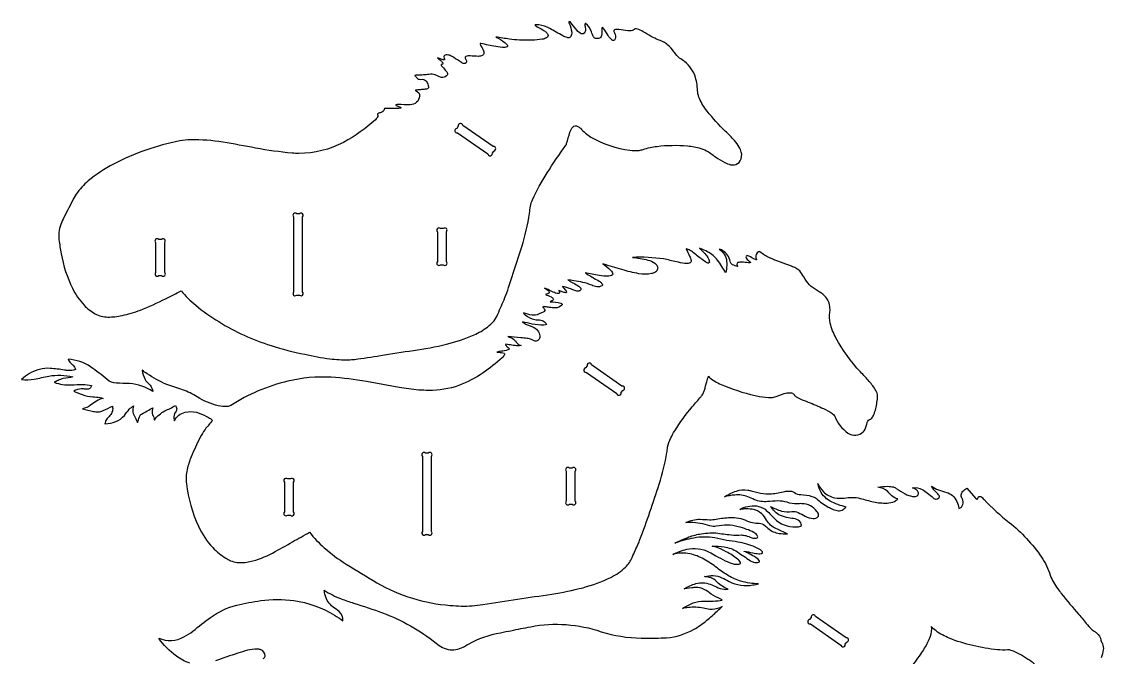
# Model space of a CAD drawing. Extents: x -4 to 123, y -7 to 98.
# Drawn here: x 45.5 to 105.3, y 63.3 to 98.4 of the extents above; entities that cross this region are included whole.
import ezdxf

# ---------------------------------------------------------------- set-up
doc = ezdxf.new("R2010")
doc.units = 0
doc.header["$MEASUREMENT"] = 0
doc.layers.get('0').update_dxf_attribs({"linetype": 'CONTINUOUS'})

msp = doc.modelspace()

# ---------------------------------------------------------------- linework, layer by layer
for points in [[(65.308, 93.367, 0.045765), (65.198, 93.334, 0.085392), (65.151, 93.302, 0.270084), (65.151, 93.262, -0.155524), (65.153, 93.158, -0.106179), (65.028, 92.978, -0.059849), (63.266, 91.726, -0.12135), (60.8, 91.114, -0.018777), (60.427, 91.131, -0.02375), (58.408, 91.409, 0.007388), (56.601, 91.736, 0.041253), (54.819, 91.872, 0.04256), (54.216, 91.803, 0.070776), (50.554, 90.525, 0.054023), (49.156, 89.591, 0.061178), (48.497, 88.863, 0.035664), (48.281, 88.489, -0.006169), (47.771, 87.488, 0.10457), (47.526, 86.629, 0.045088), (47.538, 86.351, 0.009362), (47.66, 85.569, 0.067318), (48.282, 83.664, 0.069149), (48.928, 82.73, 0.070385), (49.538, 82.247, 0.124563), (50.24, 82.07, 0.062804), (51.024, 82.154, 0.03693), (52.038, 82.456, 0.027852), (53.435, 83.083, -0.002601), (54.293, 83.527, 0.051242), (55.095, 82.718, 0.037033), (56.366, 81.815, 0.063555), (59.26, 80.492, 0.027573), (61.122, 80.012, 0.018205), (62.516, 79.76, 0.037736), (63.525, 79.706, 0.019133), (63.869, 79.73, 0.014206), (65.304, 79.94, -0.010694), (67.128, 80.22, 0.025676), (68.963, 80.569, 0.041068), (70.484, 81.083, 0.05122), (71.22, 81.513, 0.059607), (71.585, 81.868, 0.066934), (71.792, 82.234, 0.005853), (72.185, 83.141, 0.020313), (72.388, 83.695, 0.004539), (73.121, 85.956, 0.033882), (73.542, 87.797, -0.009899), (73.596, 88.2, -0.058154), (73.704, 88.551, -0.0364), (74.514, 90.034, -0.014394), (75.559, 91.576, 0.068044), (75.596, 91.655, -0.011916), (75.774, 92.289, -0.100766), (75.933, 92.569, -0.334065), (76.207, 92.606, -0.093819), (76.352, 92.502, 0.073989), (76.941, 92.017, 0.099729), (79.092, 91.291, 0.047178), (79.595, 91.284, 0.056264), (79.822, 91.336, -0.056071), (80.593, 91.503, -0.052406), (82.268, 91.532, -0.040053), (83.01, 91.395, -0.06295), (83.426, 91.208, 0.009215), (83.953, 90.833, 0.041703), (84.481, 90.544, 0.111318), (84.845, 90.479, 0.24613), (85.186, 90.708, 0.210201), (85.244, 91.193, 0.072373), (85.132, 91.461, 0.049684), (84.871, 91.826, 0.020699), (84.365, 92.343, -0.032231), (83.357, 93.457, -0.057584), (82.934, 94.145, -0.067565), (82.839, 94.494, 0.063282), (82.717, 95.311, 0.149728), (82.112, 96.191, 0.017309), (81.839, 96.384, -0.050117), (81.688, 96.527), (81.366, 96.934, 0.100712), (80.856, 97.323, 0.029824), (80.662, 97.394, -0.040943), (80.274, 97.578, -0.004163), (79.822, 97.842, 0.046669), (79.505, 97.989, 0.152031), (79.359, 97.994, 0.127881), (79.288, 97.938, -0.116879), (79.229, 97.902, -0.102905), (78.968, 97.889, 0.00781), (78.486, 97.963, 0.118057), (78.234, 97.938, 0.452792), (78.204, 97.856, -0.041071), (78.285, 97.69, -0.236998), (78.244, 97.382, -0.392635), (78.131, 97.357, -0.074806), (78.088, 97.385, -0.070029), (77.891, 97.626, 0.013525), (77.637, 98.024, 0.066694), (77.58, 98.079, 0.363856), (77.557, 98.072, 0.087247), (77.546, 97.996, -0.064556), (77.515, 97.633, -0.125783), (77.46, 97.52, -0.111228), (77.417, 97.493, -0.13889), (77.19, 97.47, -0.206783), (77.072, 97.565, -0.046443), (76.975, 97.832, 0.172416), (76.644, 98.289, 0.592582), (76.602, 98.249, 0.011999), (76.63, 98.01, -0.11036), (76.605, 97.808, -0.408153), (76.399, 97.733, -0.107605), (76.169, 97.916, -0.005633), (75.849, 98.317, 0.089906), (75.752, 98.398, 0.400838), (75.718, 98.383, 0.122856), (75.734, 98.291, -0.069238), (75.876, 97.818, -0.148336), (75.824, 97.569, -0.244572), (75.709, 97.507, -0.078726), (75.632, 97.515, -0.059878), (75.379, 97.617, 0.004281), (74.661, 98.021, 0.080643), (74.063, 98.218, 0.060639), (73.857, 98.22, 0.516318), (73.847, 98.201, 0.100556), (73.868, 98.179, -0.007739), (74.283, 97.941, -0.023764), (74.44, 97.829, -0.091897), (74.555, 97.683, -0.403661), (74.491, 97.509, -0.085014), (74.244, 97.424, -0.035292), (73.676, 97.376, -0.011492), (72.992, 97.377, -0.023477), (72.431, 97.432, -0.00305), (71.687, 97.548, -0.03964), (72.168, 97.248, -0.030091), (72.279, 97.15, -0.07111), (72.327, 97.076, -0.438074), (72.291, 96.999, -0.093632), (72.179, 96.976, -0.045101), (71.674, 97.021, -0.009395), (70.853, 97.193, 0.225978), (70.816, 97.186, 0.200152), (70.832, 97.108, -0.042099), (71.006, 96.791, -0.101956), (71.027, 96.65, -0.259277), (70.936, 96.527, -0.104089), (70.726, 96.481, -0.019524), (70.266, 96.504, 0.088616), (70.025, 96.478, 0.45428), (69.988, 96.379, -0.02235), (70.056, 96.236, -0.612701), (69.923, 96.083, -0.086216), (69.777, 96.143, -0.005051), (69.353, 96.42, 0.055097), (69.118, 96.537, 0.145317), (68.878, 96.544, 0.11207), (68.822, 96.508, 0.185859), (68.808, 96.447, 0.065549), (68.846, 96.325, -0.192725), (68.845, 96.289, -0.222072), (68.833, 96.281, -0.080526), (68.773, 96.285, -0.004875), (68.567, 96.361, 0.091508), (68.465, 96.395), (68.463, 96.392, 0.033077), (68.624, 96.259, -0.06428), (68.753, 96.121, -0.399963), (68.733, 96.046, 0.073702), (68.664, 96.021, 0.277808), (68.67, 95.968, 0.086398), (68.731, 95.896, -0.014232), (68.942, 95.663, -0.180318), (69.006, 95.486, -0.205004), (68.951, 95.397, -0.219208), (68.679, 95.32, -0.066459), (68.569, 95.348), (68.333, 95.45, 0.161298), (67.972, 95.482, -0.034923), (67.693, 95.451, -0.012629), (67.312, 95.438, 0.084237), (67.214, 95.421, 0.492802), (67.216, 95.398, -0.076611), (67.346, 95.262, 0.175027), (67.444, 95.211, 0.079902), (67.619, 95.214, -0.231384), (67.832, 95.101, -0.15017), (67.962, 94.776, -0.109203), (67.947, 94.714, -0.162137), (67.849, 94.669, -0.044015), (67.583, 94.64, 0.004798), (67.309, 94.62, 0.062944), (67.251, 94.602), (67.247, 94.595, 0.211487), (67.275, 94.566, -0.37312), (67.465, 94.286, -0.400312), (66.944, 93.802, 0.001561), (66.289, 93.815, 0.028338), (66.179, 93.807, 0.234948), (66.153, 93.793, 0.13758), (66.18, 93.765, -0.01089), (66.409, 93.665, -0.093151), (66.439, 93.638, -0.401469), (66.433, 93.619, -0.085621), (66.404, 93.607, -0.041252), (66.081, 93.593, 0.006826), (65.528, 93.6), (65.526, 93.598, -0.283141), (65.389, 93.397, -0.062223)], [(69.565, 92.25), (71.246, 91.083, 1), (71.492, 91.127), (71.576, 91.248, 1), (71.531, 91.494), (69.851, 92.661, 1), (69.605, 92.617), (69.521, 92.496, 1)], [(60.506, 87.607), (60.506, 83.46, 1), (60.683, 83.284), (60.829, 83.284, 1), (61.006, 83.46), (61.006, 87.607, 1), (60.829, 87.784), (60.683, 87.784, 1)], [(68.451, 86.779), (68.451, 85.133, 1), (68.628, 84.956), (68.775, 84.956, 1), (68.951, 85.133), (68.951, 86.779, 1), (68.775, 86.956), (68.628, 86.956, 1)], [(52.882, 86.181), (52.882, 84.534, 1), (53.059, 84.357), (53.205, 84.357, 1), (53.382, 84.534), (53.382, 86.181, 1), (53.205, 86.357), (53.059, 86.357, 1)], [(71.743, 80.134, 0.01765), (71.993, 80.111, -0.083047), (72.136, 80.071, -0.375649), (72.165, 79.992, -0.108822), (72.034, 79.82, -0.029413), (70.982, 78.983, -0.061178), (69.629, 78.285, -0.088262), (67.98, 78.015, -0.034462), (66.867, 78.095, -0.00988), (66.338, 78.175), (64.532, 78.506, 0.029439), (62.574, 78.744, 0.07433), (60.187, 78.522, 0.087098), (57.034, 77.177, -0.107805), (56.845, 77.123, -0.072482), (56.341, 77.164, -0.083169), (55.184, 77.657, 0.051413), (54.375, 78.045, -0.01305), (53.506, 78.344, -0.05714), (52.405, 78.936, -0.010862), (52.137, 79.128, 0.084035), (52.301, 78.62, 0.084828), (52.504, 78.369, -0.121548), (52.713, 78.044, -0.040926), (52.732, 77.954, 0.132627), (51.445, 78.389, 0.006149), (50.71, 78.409, -0.152205), (50.2, 78.609, 0.025742), (49.289, 79.317, 0.132101), (48.056, 79.734, 0.14683), (48.173, 79.541, -0.010952), (48.322, 79.401, -0.109544), (48.451, 79.167, -0.098304), (48.046, 79.116, -0.026079), (47.841, 79.135, 0.02559), (47.051, 79.232, 0.152656), (45.919, 78.95, 0.057033), (45.477, 78.617, 0.07184), (46.174, 78.641, 0.005383), (46.981, 78.803, -0.108055), (48.297, 78.765, -0.022149), (47.78, 78.664, 0.054939), (47.487, 78.565, 0.017868), (47.279, 78.461, 0.099946), (48.212, 78.316, -0.020417), (48.849, 78.347, -0.054843), (49.346, 78.282, -0.127435), (49.243, 78.128, -0.154716), (49.098, 78.077, -0.042023), (48.892, 78.094, 0.135898), (48.455, 78.03, 0.045196), (48.365, 77.976, 0.015402), (48.819, 77.781, 0.086552), (49.414, 77.665, -0.02853), (49.8, 77.618, -0.030218), (49.974, 77.571, 0.092201), (49.612, 77.419, 0.012182), (49.284, 77.191, -0.097489), (48.842, 76.993, 0.001872), (49.444, 76.856, 0.046271), (49.707, 76.823, 0.101332), (49.983, 76.896, -0.014141), (50.493, 77.141, -0.118694), (50.492, 76.873, -0.100278), (50.357, 76.632, 0.039345), (50.165, 76.398, 0.099743), (50.079, 76.168, 0.064327), (50.684, 76.295, 0.13033), (51.155, 76.634, -0.026601), (51.426, 76.973, -0.069858), (51.667, 77.162, 0.117293), (51.621, 76.816, 0.090339), (51.672, 76.672, -0.016754), (51.832, 76.357, -0.047036), (51.874, 76.221, -0.007849), (51.983, 76.551, -0.161317), (52.109, 76.705, -0.003536), (52.731, 77.056, 0.11454), (52.696, 76.744, 0.082027), (52.748, 76.6, -0.024732), (52.801, 76.453, -0.047016), (52.815, 76.375, -0.127981), (53.387, 76.885, 0.031193), (53.984, 77.178, -0.100056), (54.046, 77.014, -0.182431), (53.98, 76.819, 0.190044), (53.893, 76.455, 0.046811), (53.919, 76.33, -0.22884), (54.52, 76.807, -0.120494), (55.131, 76.804, -0.066101), (55.702, 76.576, -0.014502), (55.914, 76.453, -0.092022), (56.025, 76.348, 0.024673), (55.614, 75.857, 0.038296), (55.329, 75.397, 0.012444), (54.85, 74.345, 0.043213), (54.619, 73.638, 0.080094), (54.586, 72.853, 0.078303), (55.251, 70.502, 0.075992), (56.038, 69.324, 0.068794), (56.77, 68.734, 0.024706), (57.026, 68.602, 0.118126), (57.745, 68.499, 0.040982), (58.088, 68.551, 0.069539), (59.342, 69.025, 0.00617), (60.445, 69.641, -0.002561), (61.394, 70.176, 0.052301), (62.198, 69.317, 0.04448), (63.411, 68.418, 0.001777), (65.112, 67.378, 0.111888), (69.164, 66.129, 0.011711), (69.774, 66.093, 0.043792), (70.968, 66.181, -0.003277), (74.78, 66.751, 0.024857), (76.502, 67.11, 0.045516), (78.044, 67.68, 0.075518), (78.854, 68.246, 0.094162), (79.219, 68.787, -0.007569), (79.554, 69.541, 0.011841), (79.647, 69.765, 0.00842), (80.198, 71.293, 0.003798), (80.712, 72.834, 0.035024), (81.138, 74.58, 0.007881), (81.175, 74.878, -0.077883), (81.348, 75.389, -0.024608), (81.568, 75.775, -0.034388), (82.539, 77.108, -0.006311), (83.024, 77.671, 0.067531), (83.137, 77.848, 0.019254), (83.207, 78.033, 0.015085), (83.336, 78.485, -0.012002), (83.442, 78.806, 0.122394), (83.607, 78.628, 0.051584), (84.321, 78.264, 0.048953), (86.255, 77.679, 0.046076), (86.915, 77.622, 0.084431), (87.166, 77.675, -0.048405), (87.771, 77.875, -0.112977), (88.03, 77.874, -0.201127), (88.169, 77.762, 0.060267), (88.22, 77.706, 0.051245), (88.499, 77.55, 0.016775), (88.942, 77.369, -0.007083), (89.792, 77.01, -0.033971), (90.246, 76.762, -0.121555), (90.416, 76.583, 0.151862), (91.143, 75.658, 0.349199), (91.984, 75.73, 0.054214), (92.07, 75.837, 0.074047), (92.205, 76.249, -0.105201), (92.275, 76.375, -0.131615), (92.386, 76.427, 0.131162), (92.46, 76.481, 0.066959), (92.57, 76.675, 0.078626), (92.745, 77.355, 0.034123), (92.775, 77.706, 0.1358), (92.683, 78.004, 0.051246), (92.32, 78.511, 0.012534), (91.834, 79.037, -0.06291), (90.479, 80.918, -0.058346), (90.16, 81.731, -0.099086), (90.146, 82.315, 0.103753), (90.078, 82.901, 0.116919), (89.846, 83.246, 0.063367), (89.436, 83.534, -0.147917), (88.708, 84.286, 0.057846), (88.473, 84.616, 0.082299), (88.257, 84.774, 0.018825), (88.024, 84.875, -0.013667), (86.804, 85.343, -0.070166), (86.28, 85.671, 0.279584), (86.196, 85.678, 0.337705), (86.052, 85.344), (86.091, 85.267, -0.137021), (86.091, 85.24, -0.294462), (86.058, 85.246, -0.0505), (85.761, 85.392, 0.135048), (85.555, 85.452, 0.380433), (85.507, 85.395, 0.203012), (85.529, 85.309, 0.012223), (85.738, 85.116, -0.279154), (85.749, 85.083, -0.266862), (85.736, 85.073, -0.077412), (85.648, 85.067, 0.015618), (85.265, 85.102, 0.084383), (85.073, 85.08, 0.369443), (85.009, 84.975, 0.009055), (85.043, 84.856, -0.042889), (84.768, 84.96, -0.06075), (84.683, 85.022, -0.094619), (84.644, 85.084, -0.04884), (84.611, 85.24, 0.204825), (84.155, 85.778, 0.054023), (84.026, 85.82, -0.068146), (84.297, 85.551, -0.13977), (84.437, 85.152, -0.037042), (84.424, 84.683, -0.059965), (84.382, 84.507, 0.040213), (83.941, 85.208, 0.067193), (83.618, 85.528, 0.05733), (82.937, 85.884, -0.004586), (83.236, 85.581, -0.071132), (83.436, 85.293, -0.087223), (83.482, 85.107, -0.210267), (83.462, 85.053, -0.181614), (83.436, 85.045, -0.083505), (83.355, 85.071, -0.030799), (83.09, 85.246, -0.005578), (82.547, 85.67, 0.054343), (82.306, 85.808, 0.031047), (82.217, 85.838, 0.303669), (82.2, 85.832, 0.303669), (82.198, 85.814, -0.013291), (82.39, 85.442, -0.035452), (82.478, 85.196, -0.418375), (82.369, 85.042, -0.094139), (82.126, 85.033, -0.033226), (81.666, 85.123, 0.008896), (80.95, 85.279, 0.044225), (79.235, 85.369, -0.031803), (80.088, 85.217, -0.088983), (80.469, 85.051, -0.200095), (80.626, 84.803, -0.26575), (80.524, 84.57, -0.122586), (80.285, 84.472, -0.107483), (79.587, 84.467, -0.025718), (78.654, 84.692, 0.002583), (77.601, 85.004, -0.059548), (78.022, 84.664, -0.033576), (78.11, 84.554, -0.130224), (78.14, 84.444, -0.28517), (78.082, 84.367, -0.113288), (77.929, 84.328, -0.05069), (77.392, 84.364, -0.014931), (76.614, 84.521, 0.039856), (76.778, 84.407, -0.014217), (77.386, 84.053, -0.030608), (77.53, 83.943, -0.147068), (77.585, 83.851, -0.292635), (77.559, 83.802, -0.171862), (77.269, 83.739, -0.085533), (76.979, 83.827, 0.05968), (76.496, 83.984, 0.022366), (75.992, 84.074, -0.010951), (75.659, 84.132, 0.039813), (75.942, 83.961, -0.016282), (76.256, 83.78, -0.119726), (76.374, 83.66, -0.357061), (76.326, 83.526, -0.11107), (76.264, 83.501, -0.136921), (76.05, 83.533, 0.005217), (75.588, 83.712, 0.076795), (75.363, 83.751, -0.026095), (75.536, 83.549, -0.068845), (75.591, 83.457, -0.5124), (75.551, 83.416, -0.071328), (75.354, 83.466, 0.00999), (75.165, 83.541, -0.059868), (75.203, 83.441, -0.490615), (75.138, 83.366, -0.070582), (74.845, 83.452, -0.013494), (74.566, 83.584, 0.02499), (74.378, 83.663, -0.108111), (74.617, 83.501, -0.439882), (74.6, 83.38, -0.077658), (74.545, 83.351, 0.015682), (74.43, 83.313, -0.009452), (74.732, 83.189, -0.098133), (74.854, 83.094, -0.312432), (74.848, 83.017, -0.122421), (74.783, 82.963, -0.020118), (74.676, 82.918, -0.030814), (75.267, 82.842, -0.247196), (75.351, 82.777, -0.249123), (75.337, 82.731, -0.19784), (74.974, 82.574, -0.049988), (74.65, 82.605, 0.044824), (74.389, 82.629, 0.049556), (74.263, 82.615, -0.09315), (74.384, 82.494, -0.350084), (74.352, 82.371, -0.066439), (74.306, 82.338, -0.038632), (74.121, 82.266, -0.115483), (73.798, 82.166, -0.050933), (73.682, 82.174, -0.032011), (73.21, 82.298, 0.082858), (73.308, 82.184, 0.119383), (73.839, 81.925, 0.046208), (74.097, 81.907, -0.176906), (74.369, 81.803, -0.030645), (74.505, 81.662, -0.067123), (74.343, 81.624, -0.066685), (73.686, 81.681, -0.005513), (73.153, 81.805, 0.153889), (73.216, 81.744, 0.057842), (73.481, 81.62), (73.796, 81.489, -0.296108), (74.115, 80.937, -0.489621), (73.809, 80.754, -0.063653), (73.656, 80.822, 0.067642), (73.407, 80.889, 0.023287), (73.064, 80.92, -0.007783), (72.343, 80.986, -0.073618), (72.651, 80.854, -0.104716), (72.812, 80.685, 0.120615), (72.964, 80.541, 0.05159), (73.078, 80.488, -0.060479), (72.743, 80.489, -0.015883), (72.409, 80.542, 0.033163), (72.244, 80.562, 0.303377), (72.22, 80.548, 0.303377), (72.223, 80.522, 0.037652), (72.274, 80.463, 0.028635), (72.445, 80.319, -0.167251), (72.34, 80.249, -0.04756), (71.988, 80.18, 0.022912)], [(76.686, 79.013), (78.367, 77.846, 1), (78.613, 77.89), (78.696, 78.01, 1), (78.652, 78.256), (76.971, 79.424, 1), (76.725, 79.379), (76.642, 79.259, 1)], [(67.627, 74.37), (67.627, 70.223, 1), (67.803, 70.046), (67.95, 70.046, 1), (68.127, 70.223), (68.127, 74.37, 1), (67.95, 74.546), (67.803, 74.546, 1)], [(75.572, 73.542), (75.572, 71.896, 1), (75.749, 71.719), (75.895, 71.719, 1), (76.072, 71.896), (76.072, 73.542, 1), (75.895, 73.719), (75.749, 73.719, 1)], [(60.003, 72.944), (60.003, 71.297, 1), (60.179, 71.12), (60.326, 71.12, 1), (60.503, 71.297), (60.503, 72.944, 1), (60.326, 73.12), (60.179, 73.12, 1)], [(89.069, 65.103), (90.75, 63.935, 1), (90.996, 63.98), (91.079, 64.1, 1), (91.035, 64.346), (89.354, 65.513, 1), (89.108, 65.469), (89.024, 65.349, 1)]]:
    msp.add_lwpolyline(points, format="xyb", close=True)
for points in [[(54.77, 62.934, -0.073814), (54.028, 63.327, -0.089923), (53.058, 64.316, 0.231402), (54.449, 64.389, 0.046301), (54.938, 64.71, -0.010595), (55.907, 65.463, -0.093483), (57.363, 66.144, -0.022408), (58.69, 66.395, -0.063593), (60.518, 66.399, -0.105366), (62.768, 65.588, -0.011739), (63.222, 65.284, 0.244852), (63.025, 65.792, 0.017076), (62.687, 66.039, -0.174603), (62.251, 66.687, -0.040088), (62.199, 66.972, 0.053484), (63.135, 66.493, 0.016946), (63.822, 66.254, -0.011275), (65.422, 65.72, -0.079761), (68.391, 64.034, 0.042669), (68.73, 63.805, 0.184617), (69.586, 63.719, 0.073079), (69.958, 63.866, 0.010143), (70.168, 63.995, -0.077466), (71.934, 64.621, -0.008294), (72.52, 64.733, -0.002048), (73.611, 64.953, -0.129787), (77.509, 64.676, 0.068698), (79.712, 64.317, 0.017049), (80.507, 64.319, 0.006651), (81.122, 64.342, 0.108482), (82.61, 64.802, 0.049659), (83.351, 65.312, 0.013223), (83.637, 65.558, 0.004931), (84.19, 66.069, -0.12232), (83.641, 65.904, -0.038295), (83.506, 65.912, -0.019785), (83.153, 65.985, 0.070803), (82.322, 66.01, 0.021199), (81.992, 65.962, -0.046135), (82.596, 66.269, -0.102521), (83.195, 66.363, 0.060237), (84.199, 66.427, 0.048051), (84.11, 66.482, -0.047651), (83.581, 66.757, 0.0388), (83.2, 67.011, 0.124115), (82.728, 67.116, 0.028349), (82.515, 67.1), (82.092, 67.037, -0.07817), (82.74, 67.337, -0.152169), (83.53, 67.3, -0.030845), (83.869, 67.15, 0.088928), (84.305, 67.02, 0.071439), (84.521, 67.034, -0.115922), (83.929, 67.404, 0.073118), (83.651, 67.621, 0.072571), (83.438, 67.691, 0.018274), (83.214, 67.723, -0.180739), (84.175, 67.659, -0.012361), (84.578, 67.456, 0.159025), (85.887, 67.259, 0.021987), (86.2, 67.319, -0.05908), (85.229, 67.463, -0.062738), (84.541, 67.766, -0.036683), (83.919, 68.2, 0.029221), (83.177, 68.687, 0.068833), (82.412, 68.983, 0.12348), (81.463, 68.952, -0.058484), (82.235, 69.234, -0.17112), (83.465, 69.08, -0.01834), (83.835, 68.877, 0.007839), (84.36, 68.597, 0.043634), (84.791, 68.428, 0.079402), (85.062, 68.403, 0.054508), (85.173, 68.426, 0.474546), (85.204, 68.51, 0.106137), (85.04, 68.693, 0.050727), (84.419, 69.094, 0.039084), (83.858, 69.346, 0.021841), (83.646, 69.408, -0.036845), (84.294, 69.373, -0.108252), (85.034, 69.085, 0.002804), (85.736, 68.611, 0.051985), (85.929, 68.518, 0.143367), (86.222, 68.525, 0.347744), (86.25, 68.577, 0.16424), (86.231, 68.619, 0.090236), (85.888, 68.878, 0.018122), (85.534, 69.054, -0.028444), (85.412, 69.116), (85.413, 69.12, -0.027185), (85.878, 69.033, 0.02939), (86.215, 68.986, 0.040727), (86.341, 68.991, 0.101553), (86.41, 69.021, 0.350812), (86.412, 69.09, 0.104903), (86.302, 69.197, 0.057569), (86.012, 69.354, 0.062917), (85.059, 69.632, -0.003756), (84.439, 69.726), (83.783, 69.856, 0.091707), (82.62, 69.854, 0.027574), (82.088, 69.732, 0.010133), (81.566, 69.573, -0.019345), (82.351, 69.913, -0.052311), (83.048, 70.09, -0.014005), (83.505, 70.142, -0.049983), (83.838, 70.134, 0.003046), (84.687, 70.03, 0.044691), (85.255, 70.024, -0.075203), (85.496, 69.986, -0.003986), (85.823, 69.872, 0.117913), (86.088, 69.848, 0.487541), (86.15, 69.965, 0.146335), (85.942, 70.161, 0.048946), (85.533, 70.334, 0.014104), (85.078, 70.481, 0.125144), (83.867, 70.502, -0.111025), (83.512, 70.523, 0.077233), (82.437, 70.719, 0.020813), (82.183, 70.712, -0.116459), (82.977, 70.89, -0.007046), (83.499, 70.865, 0.052828), (83.851, 70.896, -0.035822), (84.639, 70.992, -0.113588), (85.549, 70.813, 0.075337), (85.979, 70.686, 0.016658), (86.237, 70.674, -0.147693), (86.545, 70.553, -0.026124), (86.718, 70.392, 0.155137), (87.348, 70.11, 0.038), (87.792, 70.093, -0.004554), (87.161, 70.374, -0.154453), (86.641, 70.847, 0.071573), (86.376, 71.194, 0.152867), (85.853, 71.445, 0.05997), (85.41, 71.46, 0.014132), (85.159, 71.435, -0.145589), (86.084, 71.629, -0.132228), (86.56, 71.442, -0.032101), (87.073, 70.94, 0.209951), (88.263, 70.47, 0.030297), (88.467, 70.488, 0.140447), (88.574, 70.539, 0.178554), (88.577, 70.564, 0.130823), (88.533, 70.687, 0.202737), (88.219, 70.915, 0.004214), (87.846, 70.969, -0.053329), (87.418, 71.094, -0.099799), (87.093, 71.326, -0.016819), (86.865, 71.604, 0.050527), (87.467, 71.346, 0.110499), (88.048, 71.317, -0.123759), (88.383, 71.267, -0.018266), (88.781, 71.055, 0.087989), (89.211, 70.928, 0.239585), (89.497, 71.039, 0.143445), (89.522, 71.106, 0.134638), (89.429, 71.325, 0.230206), (88.598, 71.753, 0.042701), (88.341, 71.742, -0.112495), (87.773, 71.83, 0.083233), (87.269, 71.902, 0.019544), (86.688, 71.865, -0.112088), (85.973, 71.973, -0.008377), (85.609, 72.136, 0.115285), (84.89, 72.23, 0.043674), (84.312, 72.13, -0.052281), (84.973, 72.45, -0.116171), (85.6, 72.505, -0.027076), (85.786, 72.47), (86.302, 72.34, 0.084373), (86.91, 72.3, 0.028564), (87.653, 72.428, -0.031217), (87.868, 72.452, -0.046203), (88.029, 72.44, -0.105933), (88.183, 72.368, 0.155265), (88.533, 72.253, -0.087596), (89.152, 72.151, -0.10749), (89.401, 72.036, 0.072014), (90.054, 71.569, 0.015698), (90.32, 71.436, 0.075665), (90.612, 71.36, 0.169673), (90.877, 71.436, -0.012934), (91.048, 71.565, -0.067785), (90.155, 71.897, -0.182321), (89.559, 72.589, -0.02277), (89.472, 72.869, 0.061476), (89.786, 72.415, 0.157646), (90.413, 72.082, 0.082128), (90.924, 72.065, -0.032955), (91.39, 72.103, -0.05525), (91.813, 72.047, 0.015646), (92.556, 71.854, 0.056775), (93.302, 71.786, 0.086694), (93.713, 71.88, 0.088917), (93.904, 72.015, -0.109428), (93.572, 72.189, -0.01744), (93.339, 72.417, 0.150611), (92.786, 72.667, -0.028592), (93.336, 72.714, -0.05644), (93.634, 72.678, -0.07497), (93.81, 72.597, 0.03633), (94.305, 72.294, 0.05804), (94.703, 72.154, 0.127341), (94.922, 72.163, 0.481067), (95.008, 72.435, 0.101239), (94.891, 72.542, 0.009301), (94.704, 72.635, -0.163667), (95.243, 72.535, -0.043557), (95.535, 72.339, -0.015588), (95.857, 72.073, 0.152329), (96.022, 72, 0.214585), (96.155, 72.07, 0.073441), (96.198, 72.133, 0.192383), (96.191, 72.197, 0.090613), (96.105, 72.293, -0.058617), (95.832, 72.603, -0.031607), (95.763, 72.722, 0.077441), (96.142, 72.519, 0.014907), (96.601, 72.376, -0.118458), (96.912, 72.197, -0.212099), (97.26, 71.493), (97.266, 71.481, 0.299542), (97.278, 71.479, 0.453322), (97.465, 72.012, -0.130464), (97.4, 72.234, -0.19971), (97.493, 72.443, -0.062418), (97.719, 72.607), (98.077, 72.184, 0.0058), (98.237, 72.012, 0.13208), (98.279, 71.987, 0.31369), (98.3, 71.998, 0.020458), (98.351, 72.124, -0.349283), (98.416, 72.148, -0.324644), (98.491, 72.144, -0.027643), (98.663, 71.986, 0.043094), (100.055, 70.719, -0.072943), (101.836, 68.798, -0.06937), (102.319, 67.796, 0.064235), (102.738, 67.048, 0.014309), (102.933, 66.789, 0.012492), (103.895, 65.634, -0.004148), (104.374, 65.061, 0.061256), (104.744, 64.705, -0.009953), (104.897, 64.603, -0.163725), (105.125, 64.2, 0.033827), (105.203, 64.005, -0.140222), (105.25, 63.665, -0.067632), (105.142, 63.232, 0.014403)], [(101.478, 62.87, 0.030715), (100.629, 63.437, 0.046204), (100.165, 63.645, 0.070542), (99.96, 63.675, -0.055782), (99.404, 63.679, -0.069534), (96.73, 64.319, -0.054937), (96.01, 64.716, -0.062009), (95.746, 64.964, -0.11579), (95.68, 64.411, -0.057571), (95.362, 63.764, -0.014177), (95.15, 63.44, -0.001808), (94.514, 62.557, 0.048267)], [(58.83, 63.194, 0.234932), (58.932, 63.321, 0.35305), (58.667, 63.688, 0.069636), (58.49, 63.716, 0.068217), (57.96, 63.648, 0.011631), (57.423, 63.49, 0.003925), (56.196, 63.072, -0.047624)]]:
    msp.add_lwpolyline(points, format="xyb")

doc.saveas('drawing.dxf')
